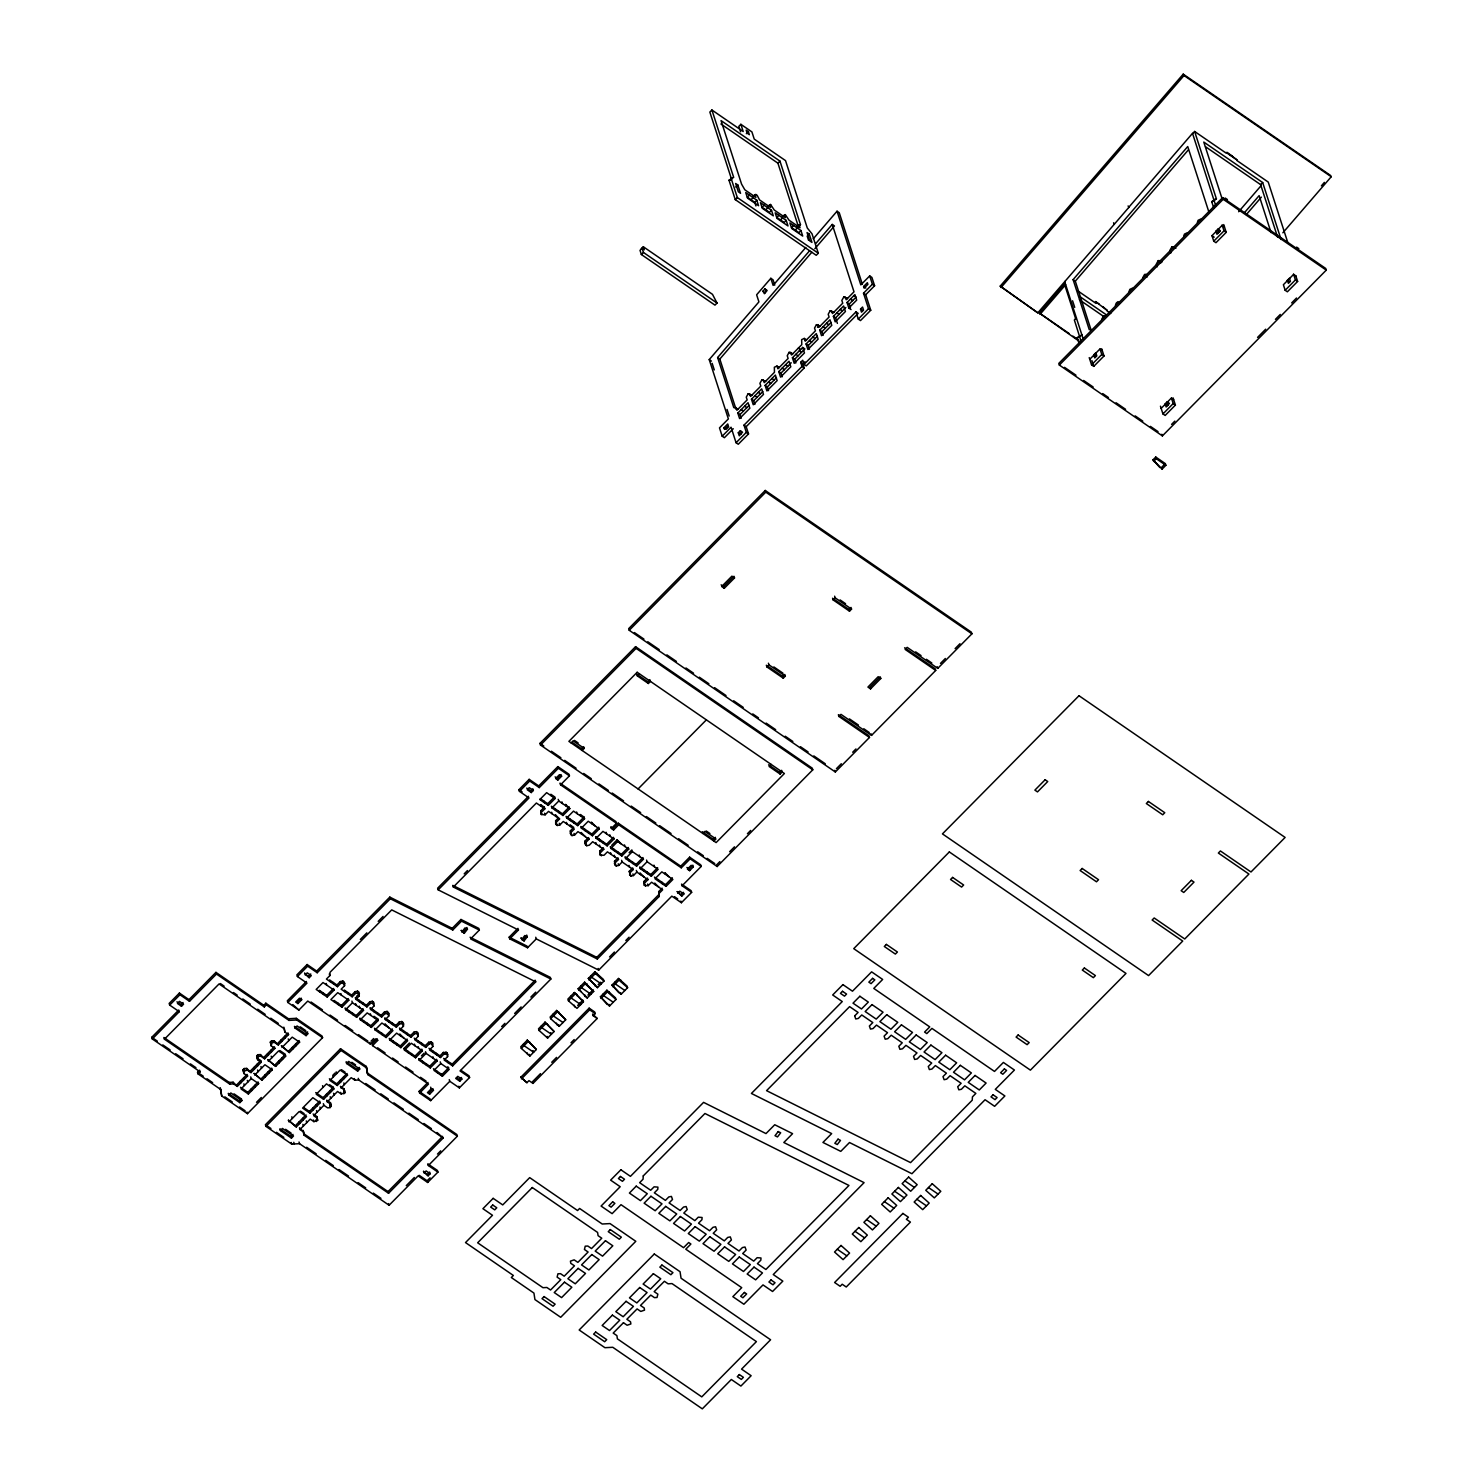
<?xml version="1.0" encoding="UTF-8"?>
<svg xmlns="http://www.w3.org/2000/svg" width="1483" height="1483" viewBox="0 0 1483 1483"><rect width="100%" height="100%" fill="white"/><g stroke="black" fill="none" stroke-linecap="round" stroke-linejoin="round"><path stroke-width="1.5" d="M440.525 1057.527L429.477 1049.927L432.888 1046.479L431.813 1043.42L429.217 1043.958L425.806 1047.406L414.758 1039.805L418.169 1036.357L417.075 1033.299L414.48 1033.836L411.069 1037.284L400.039 1029.684L403.45 1026.236L403.58 1024.012L399.761 1023.715L396.35 1027.163L385.302 1019.562L388.731 1016.115L388.861 1013.89L385.042 1013.593L381.632 1017.041L370.583 1009.441L373.994 1005.993L372.919 1002.934L370.324 1003.472L366.913 1006.92L355.864 999.32L359.275 995.872L358.182 992.813L355.605 993.35L352.175 996.798L341.146 989.198L344.557 985.75L344.686 983.526L340.868 983.229L337.457 986.677L326.427 979.077L329.838 975.629L330.042 972.292L391.716 909.895L535.715 981.857L452.667 1065.869L444.196 1060.048L447.606 1056.6L447.217 1052.726L443.398 1052.411L439.988 1055.859L440.525 1057.527L443.936 1054.079L447.755 1054.376M337.457 986.677L336.919 985.009L340.33 981.561L342.925 981.023L344.557 985.75M359.275 995.872L357.663 991.145L355.067 991.682L351.656 995.13L352.175 996.798M366.913 1006.92L366.375 1005.252L369.786 1001.804L372.381 1001.266L373.994 1005.993M381.632 1017.041L381.094 1015.373L384.505 1011.925L387.1 1011.387L388.731 1016.115M396.35 1027.163L395.813 1025.495L399.224 1022.047L401.819 1021.509L403.45 1026.236M411.069 1037.284L410.531 1035.616L413.961 1032.168L416.538 1031.63L418.169 1036.357M425.806 1047.406L425.269 1045.737L428.68 1042.289L431.275 1041.752L432.888 1046.479M447.217 1052.726L447.606 1056.6M621.618 860.307L622.156 861.975L618.745 865.423L616.149 865.961L615.056 862.902L618.467 859.454L607.437 851.854L604.007 855.302L600.189 855.005L600.337 852.781L603.748 849.333L592.699 841.732L589.289 845.18L586.693 845.718L585.618 842.659L589.029 839.211L577.981 831.611L574.57 835.059L571.975 835.596L570.881 832.538L574.31 829.09L563.262 821.489L559.851 824.937L557.256 825.475L556.162 822.416L559.573 818.95L548.543 811.368L545.132 814.816L541.295 814.519L540.906 810.626L544.317 807.178L540.646 804.639L541.184 806.307M541.295 814.519L540.906 810.626M556.032 824.641L555.624 820.748L557.905 818.449M570.751 834.762L570.343 830.869L572.623 828.571M585.47 844.884L585.081 840.991L588.491 837.543L589.029 839.211M600.189 855.005L599.799 851.112L603.21 847.664L603.748 849.333M614.926 865.127L614.518 861.234L617.929 857.786L618.467 859.454M629.645 875.248L629.774 873.024L633.185 869.576L632.648 867.907L629.237 871.355L630.868 876.082L633.463 875.545L636.874 872.097L636.337 870.428M644.364 885.37L644.493 883.145L647.923 879.697L647.385 878.029L643.956 881.477L644.364 885.37L648.182 885.666L651.593 882.218L662.641 889.819L659.231 893.267L659.008 896.603L597.334 959L453.335 887.038L452.797 885.388L596.796 957.351L597.334 959M659.008 896.603L658.693 891.598L662.104 888.15M1101.739 319.253L1103.667 315.842L1105.15 315.805M1115.401 305.442L1116.18 303.181L1118.812 301.976M1129.045 291.613L1129.824 289.37L1132.474 288.165M1142.707 277.803L1144.616 274.392L1146.118 274.355L1147.008 277.117M1183.675 236.353L1184.454 234.092L1187.086 232.905M1197.337 222.543L1198.116 220.281L1200.748 219.095M461.788 932.084L464.976 927.95L467.442 929.192L464.253 933.326L461.25 930.434L464.253 933.326M463.716 931.658L466.904 927.524L467.442 929.192M521.608 939.703L524.797 935.569L527.262 936.793L524.074 940.945L521.071 938.053L524.074 940.945M523.536 939.277L526.725 935.143L527.262 936.793M774.756 285.144L773.051 279.824L770.845 278.303L756.627 294.802L758.925 301.883L709.226 359.59L728.375 418.91L719.496 427.883L722.184 436.206L724.39 437.707L733.269 428.735M762.948 291.206L764.913 288.925L767.119 290.446L764.431 293.727L762.948 291.206L765.172 292.726M805.825 247.439L773.125 285.403L770.845 278.303M813.259 238.819L837.042 211.216L839.248 212.736L862.346 284.254M717.624 357.533L719.83 359.053L735.976 409.086L738.237 409.03L733.77 407.565L717.624 357.533L809.625 250.701M815.65 243.694L832.241 224.434L834.447 225.954L814.853 248.718M719.83 359.053L811.831 252.221M1128.1 205.933L1128.897 207.323L1064.701 281.696L1083.146 338.828M1128.6 207.509L1192.517 133.322L1215.875 206.1M1091.507 329.615L1089.264 329.671L1073.099 279.638L1187.735 146.539L1208.793 211.735M1090.765 329.022L1075.305 281.158L1188.421 149.82M1238.657 211.735L1260.939 185.857M1244.052 213.144L1259.141 195.626L1271.061 232.571M1246.258 214.664L1261.347 197.146M1064.961 281.399L1037.822 312.839L1000.209 286.145L1183.212 74.15L1330.436 175.365L1331.233 176.737L1282.851 232.812M1001.006 287.535L1184.009 75.522L1183.212 74.15M1079.309 341.35L1039.231 312.969L1064.868 283.29M1040.028 314.359L1065.665 284.662M1321.372 185.876L1324.393 182.372M740.87 124.312L743.187 131.524L711.914 110.002L709.856 112.078L731.62 179.462L729.006 180.24L735.271 199.63L816.243 255.298L818.301 253.241L812.035 233.851L807.29 227.993L785.527 160.609L754.235 139.105L751.918 131.913L740.87 124.312L738.812 126.389L740.573 131.783M746.338 133.692L748.377 131.635L746.171 130.115L747.154 133.155L749.36 134.675L748.377 131.635M641.249 248.829L643.307 246.753L712.489 294.338L717.031 303.051L714.973 305.127L641.36 254.52L640.026 250.349L642.065 248.291L644.289 249.811L643.307 246.753M641.36 254.52L643.418 252.444L642.065 248.291M729.006 180.24L733.677 177.385L711.914 110.002M729.877 179.981L731.935 177.904M735.79 187.062L737.848 185.004L735.642 183.484L738.33 191.789L740.536 193.309L737.848 185.004M735.271 199.63L737.329 197.554L731.063 178.182M800.468 224.6L798.41 226.658L777.908 163.167L779.947 161.091L721.053 120.605L741.574 184.114L744.837 189.805L755.885 197.387L754.995 194.625L757.09 195.2L759.556 199.927L770.604 207.509L770.585 204.487L774.293 210.048L785.323 217.63L785.304 214.609L789.012 220.17L800.041 227.752L799.152 224.99L800.468 224.6L779.947 161.091M749.416 195.107L747.358 197.183L754.736 202.244L755.922 205.933M752.938 196.701L754.995 194.625M753.809 196.442L755.848 194.366M751.047 199.704L753.104 197.628M754.736 202.244L756.775 200.168L745.727 192.568L747.525 198.11L758.573 205.711L756.775 200.168M764.134 205.229L762.095 207.305L769.455 212.366L771.494 210.289L760.464 202.689L762.243 208.232L773.292 215.832L771.494 210.289M769.714 204.747L767.656 206.823L770.585 204.487M765.766 209.826L767.823 207.75M778.853 215.35L776.814 217.426L784.173 222.487L786.212 220.411L775.183 212.81L776.962 218.353L788.011 225.954L786.212 220.411M782.375 216.944L784.433 214.868M780.484 219.947L782.542 217.871M793.59 225.472L791.533 227.548L798.892 232.609L800.95 230.532L789.901 222.932L791.7 228.475L802.729 236.075L800.95 230.532M797.112 227.066L799.152 224.99M795.222 230.069L797.261 227.993M809.255 234.092L811.942 242.396L809.718 240.876L807.049 232.571L809.255 234.092L807.197 236.149L808.55 240.32M751.881 395.201L748.173 393.737L746.264 397.147L747.154 399.909L736.921 410.272L736.013 407.51M761.836 379.926L765.543 381.391L761.836 379.926L759.908 383.337L760.816 386.099L750.565 396.462L749.675 393.699M792.849 353.77L789.141 352.287L787.232 355.698L788.122 358.46L777.889 368.822L776.981 366.06L774.348 367.246L774.46 372.289L764.227 382.651L763.337 379.87M816.447 324.666L820.155 326.13L816.447 324.666L814.538 328.077L815.428 330.839L805.195 341.201L804.287 338.421L801.654 339.626L801.784 344.649L791.533 355.012L790.643 352.25M833.817 312.32L830.109 310.837L828.2 314.248L829.09 317.028L818.838 327.391L817.949 324.61M843.771 297.026L847.479 298.509L843.771 297.026L841.843 300.437L842.733 303.199L832.501 313.562L831.611 310.8M817.522 327.335L818.672 326.167M855.969 311.875L858.175 313.395L806.27 365.893L804.064 364.373L855.969 311.875L858.286 319.086L860.492 320.588L870.743 310.244L865.72 294.728L874.599 285.756L871.911 277.432L869.705 275.912L860.826 284.903L837.042 211.216M737.811 413.053L748.044 402.69L749.842 408.214L739.591 418.577L737.811 413.053L740.017 414.554L741.203 418.262M751.473 399.224L761.706 388.861L763.485 394.404L753.253 404.766L751.473 399.224L753.679 400.744L754.866 404.433M765.117 385.413L775.368 375.051L777.148 380.593L766.915 390.956L765.117 385.413L767.323 386.933L768.528 390.622M778.779 371.603L789.012 361.24L790.81 366.783L780.559 377.145L778.779 371.603L780.985 373.123L782.171 376.812M802.674 347.43L804.453 352.954L794.221 363.316L792.423 357.792L802.674 347.43L804.88 348.931L794.647 359.294L795.833 363.001M806.085 343.963L816.317 333.601L818.115 339.144L807.883 349.506L806.085 343.963L808.291 345.483L809.477 349.172M819.747 330.153L829.979 319.79L831.778 325.333L821.526 335.696L819.747 330.153L821.953 331.673L823.139 335.362M833.39 316.342L843.642 305.98L845.421 311.523L835.189 321.867L833.39 316.342L835.596 317.863L837.394 323.387M848.832 308.056L847.053 302.513L854.894 294.579L856.692 300.122L848.832 308.056L851.057 309.576M723.982 427.753L727.745 423.953L728.283 425.621L724.52 429.421L723.982 427.753L726.207 429.273L728.709 426.752M863.607 286.497L867.37 282.697L867.907 284.365L864.144 288.165L863.607 286.497L865.831 288.017M740.017 414.554L749.119 405.36M753.679 400.744L762.781 391.531M767.323 386.933L776.425 377.72M780.985 373.123L791.218 362.76M808.291 345.483L817.393 336.27M821.953 331.673L831.055 322.46M835.596 317.863L845.848 307.5M850.445 307.741L849.258 304.034L856.08 297.138L853.874 295.618M722.184 436.206L731.063 427.215L736.069 442.731L738.274 444.251L748.526 433.889L746.19 426.678L743.984 425.158L802.025 366.449L800.672 362.297L802.729 360.221L804.064 364.373M870.743 310.244L868.519 308.724L863.514 293.208L872.393 284.235L869.705 275.912M188.971 999.653L215.943 972.366L216.481 974.034L189.509 1001.322L188.971 999.653L179.406 993.072L169.155 1003.435L169.692 1005.103L179.258 1011.684L152.304 1038.971L200.149 1071.857L198.092 1073.933L220.707 1089.486L221.708 1095.974L247.476 1113.677L322.571 1037.692L322.033 1036.042L296.285 1018.32L288.443 1018.747L265.828 1003.194L263.789 1005.27L264.326 1006.938L266.365 1004.862L265.828 1003.194M746.19 426.678L804.231 367.969L802.896 363.817L804.935 361.741M169.692 1005.103L179.944 994.741L179.406 993.072M738.293 432.758L740.332 430.7L742.538 432.22L739.276 435.817L738.293 432.758L740.499 434.278M860.511 309.113L862.55 307.037L863.532 310.095L861.493 312.172L860.511 309.113L862.717 310.633M181.501 1006.253L177.459 1003.472L179.499 1001.396L183.558 1004.195L181.501 1006.253L180.963 1004.603L183.021 1002.527M736.069 442.731L746.32 432.369L743.984 425.158M858.286 319.086L868.519 308.724M152.304 1038.971L151.767 1037.303L178.739 1010.016L179.258 1011.684M164.446 1039.194L219.058 983.933L284.365 1028.831L284.866 1032.075L288.536 1034.596L278.303 1044.959L274.615 1042.438L272.019 1042.568L271.204 1045.886L274.893 1048.425L264.641 1058.788L260.971 1056.248L258.357 1056.397L257.56 1059.696L261.23 1062.236L250.998 1072.598L247.309 1070.059L243.564 1071.356L243.898 1073.525L247.587 1076.046L237.336 1086.409L233.665 1083.888L229.735 1084.092L164.446 1039.194L163.909 1037.525L229.198 1082.423L233.128 1082.219L237.336 1086.409M838.915 716.437L840.972 714.361L871.541 735.383L935.717 670.446L905.149 649.424L907.188 647.367L937.757 668.37L971.903 633.834L971.365 632.166L765.247 490.465L628.699 628.625L629.237 630.294L835.337 771.994L869.483 737.459L868.945 735.79L838.377 714.769L838.915 716.437L869.483 737.459M629.237 630.294L765.784 492.134L765.247 490.465M198.092 1073.933L197.554 1072.283L199.612 1070.207L200.149 1071.857M316.676 971.087L389.807 897.104L390.344 898.772L317.214 972.755L316.676 971.087L307.111 964.525L296.878 974.869L297.416 976.537L306.981 983.118L287.85 1002.452L298.899 1010.053L307.778 1001.062L370.342 1044.088L375.477 1038.916L377.683 1040.417L372.548 1045.608L428.494 1084.073L419.633 1093.045L430.663 1100.646L449.794 1081.292L449.256 1079.643M297.416 976.537L307.648 966.175L307.111 964.525M305.183 974.924L307.241 972.848L311.282 975.629L309.224 977.705L304.645 973.256L309.224 977.705M308.705 976.055L310.744 973.979M539.979 743.391L635.558 646.681L812.239 768.157L812.777 769.807L717.179 866.517L540.516 745.059L539.979 743.391L543.779 746.005M306.443 981.449L287.331 1000.803L287.85 1002.452M540.516 745.059L636.096 648.349L635.558 646.681M299.863 999.375L297.36 1001.896L297.898 1003.565L301.661 999.764L301.123 998.096M360.35 939.425L366.839 932.863M378.202 921.369L383.059 916.438M535.752 937.256L536.29 938.906L527.54 947.748L509.707 938.832L518.457 929.989L438.189 889.856L529.023 797.947L519.458 791.384L518.92 789.716L529.171 779.354L538.737 785.934L539.274 787.603L558.387 768.25L557.849 766.6L538.737 785.934M243.898 1073.525L243.027 1069.688L244.157 1068.539L246.771 1068.409L250.998 1072.598M257.56 1059.696L256.689 1055.877L257.82 1054.728L260.433 1054.58L264.641 1058.788M271.204 1045.886L270.332 1042.067L271.482 1040.918L274.095 1040.769L278.303 1044.959M519.458 791.384L529.709 781.022L529.171 779.354M724.26 588.306L723.723 586.638L733.974 576.275L734.511 577.944L724.26 588.306L721.665 586.526L731.916 576.164L734.511 577.944M571.103 742.89L573.142 740.814L584.191 748.396L582.133 750.472L581.614 748.804L572.401 742.482M648.368 683.478L647.83 681.809L649.888 679.733L650.425 681.401L648.368 683.478L637.319 675.877L639.377 673.801M236.798 1084.759L247.049 1074.396L247.587 1076.046M250.46 1070.93L260.693 1060.567L257.022 1058.046M264.104 1057.119L274.355 1046.757L274.893 1048.425M277.766 1043.309L288.017 1032.947L288.536 1034.596M327.224 997.039L326.686 995.371L333.508 988.475L334.046 990.125L327.224 997.039L316.176 989.439L322.997 982.543L334.046 990.125M228.808 1095.047L230.847 1092.971L241.896 1100.571L239.838 1102.629L228.808 1095.047L228.271 1093.379L239.301 1100.979L239.838 1102.629M295.024 1028.034L297.082 1025.976L308.13 1033.558L306.073 1035.635L295.024 1028.034L294.487 1026.384L305.535 1033.966L306.073 1035.635M531.285 792.552L530.747 790.884L532.805 788.808L533.342 790.476L531.285 792.552L527.244 789.772L529.283 787.695L533.342 790.476M528.486 796.297L437.652 888.187L438.189 889.856M250.72 1076.918L251.257 1078.586L241.025 1088.948L248.384 1094.009L258.617 1083.647L258.079 1081.978L247.846 1092.341L248.384 1094.009M254.668 1075.119L264.919 1064.757L272.279 1069.818L262.028 1080.18L254.131 1073.47L262.028 1080.18M268.33 1061.309L278.563 1050.946L285.941 1056.007L275.69 1066.37L267.793 1059.641L275.69 1066.37M281.992 1047.499L292.225 1037.136L299.585 1042.197L289.352 1052.559L281.455 1045.83L289.352 1052.559M581.614 748.804L583.653 746.746L584.191 748.396M1192.592 133.544L1194.631 131.468L1225.922 152.971M557.849 780.058L557.311 778.408L561.056 774.608L561.594 776.258L557.849 780.058L555.643 778.538L559.388 774.738L561.594 776.258M239.301 1100.979L241.358 1098.903L233.999 1093.842M261.49 1078.53L271.741 1068.168L272.279 1069.818M275.152 1064.701L285.403 1054.357L279.879 1050.557M288.814 1050.891L299.047 1040.528L299.585 1042.197M305.535 1033.966L307.593 1031.89M464.198 873.839L467.46 870.558M453.335 887.038L536.383 803.026L544.854 808.828L541.443 812.295M341.943 1007.161L341.405 1005.493L348.227 998.597L348.765 1000.246L341.943 1007.161L330.894 999.561L337.735 992.665L348.765 1000.246M613.591 829.979L613.054 828.33L618.17 823.139L618.708 824.808L613.591 829.979L611.385 828.459L616.502 823.287L560.555 784.822L569.435 775.85L568.897 774.182L557.849 766.6M356.458 996.52L358.738 994.203M554.568 796.816L555.105 798.484L548.265 805.38L547.728 803.73L554.568 796.816L550.879 794.276L551.416 795.945M356.661 1017.282L356.124 1015.614L362.964 1008.718L363.502 1010.368L356.661 1017.282L345.632 1009.682L352.453 1002.786L351.916 1001.118M256.522 1102.314L261.323 1097.476M566.135 806.066L565.598 804.398L569.824 808.606L562.984 815.502L551.954 807.92L558.776 801.005L558.238 799.337M562.984 815.502L562.465 813.852L569.287 806.937M360.35 1019.803L367.172 1012.908L378.221 1020.489L371.38 1027.404L360.35 1019.803L359.813 1018.154L370.843 1025.735L371.38 1027.404M460.972 919.479L461.51 921.147L452.778 929.989L452.241 928.321L460.972 919.479L478.805 928.395L479.343 930.063L470.612 938.906L550.86 979.04L460.027 1070.93L469.592 1077.511L459.359 1087.873L449.794 1081.292M566.673 818.041L573.495 811.127L584.543 818.727L577.721 825.623L566.673 818.041L566.135 816.373L577.184 823.973L577.721 825.623M428.346 1165.527L457.376 1136.163L367.821 1074.6L366.282 1066.444L340.515 1048.741L265.42 1124.726L265.958 1126.394L291.706 1144.097L299.547 1143.69L389.102 1205.253L418.113 1175.889L427.679 1182.47L437.93 1172.108L437.392 1170.439L427.808 1163.858L428.346 1165.527L437.93 1172.108M265.958 1126.394L341.053 1050.409L340.515 1048.741M370.843 1025.735L377.683 1018.84L373.994 1016.3L374.532 1017.968M1076.398 317.918L1074.359 319.994L1081.367 342.184M577.184 823.973L584.005 817.059L580.335 814.519L580.854 816.188M375.069 1029.925L381.891 1023.029L392.939 1030.611L386.118 1037.525L375.069 1029.925L374.532 1028.275L385.58 1035.857L386.118 1037.525M335.065 1073.025L332.785 1075.323L333.323 1076.992M280.398 1130.528L282.456 1128.452L293.504 1136.034L291.447 1138.11L280.398 1130.528L279.861 1128.86L290.909 1136.46L291.447 1138.11M288.944 1121.889L299.177 1111.527L306.536 1116.588L296.303 1126.95L288.406 1120.221L296.303 1126.95M346.633 1063.515L348.69 1061.439L359.72 1069.039L357.681 1071.115L346.633 1063.515L346.095 1061.865L357.143 1069.447L357.681 1071.115M371.084 1041.14L373.66 1038.545M581.392 828.163L588.232 821.248L599.262 828.849L592.44 835.745L581.392 828.163L580.854 826.494L591.902 834.095L592.44 835.745M295.766 1125.282L305.999 1114.919M309.966 1113.14L309.428 1111.471L319.661 1101.109L320.198 1102.777L309.966 1113.14L302.588 1108.079L312.839 1097.717L320.198 1102.777M333.323 1087.299L333.86 1088.948L323.609 1099.311L323.072 1097.661L333.323 1087.299L329.634 1084.759M337.271 1085.5L336.734 1083.851L346.966 1073.488L347.504 1075.138L337.271 1085.5L329.912 1080.44L340.145 1070.077L347.504 1075.138M385.58 1035.857L392.402 1028.961M1077.233 337.79L1081.886 334.917L1077.233 337.79L1079.327 344.26M1213.835 208.176L1211.741 201.707L1216.394 198.852L1194.631 131.468M1212.612 201.447L1214.651 199.371M1216.394 198.852L1211.741 201.707M290.909 1136.46L292.967 1134.384M357.143 1069.447L359.183 1067.371L359.72 1069.039M1161.986 262.046L1158.279 260.582L1156.369 263.993L1157.259 266.755M1171.941 246.771L1175.648 248.236L1171.941 246.771L1170.013 250.182L1170.921 252.944M591.902 834.095L598.724 827.18L599.262 828.849M437.022 1132.493L443.176 1138.017L388.565 1193.277L304.163 1135.255L303.663 1132.011L299.974 1129.471L310.225 1119.127L313.914 1121.649L317.659 1120.351L316.787 1116.532L313.098 1114.011M323.35 1103.649L323.887 1105.298L313.636 1115.661L317.325 1118.201M323.887 1105.298L327.558 1107.838L330.171 1107.69L330.969 1104.372L327.298 1101.85L337.531 1091.488L341.22 1094.009L344.964 1092.73L344.093 1088.911L340.404 1086.372L344.631 1090.561M340.942 1088.04L351.193 1077.678L354.863 1080.199L358.793 1079.995L443.176 1138.017M389.788 1040.046L396.61 1033.15L407.658 1040.732L400.836 1047.647L389.788 1040.046L389.25 1038.397L400.299 1045.978L400.836 1047.647M638.079 788.937L706.371 719.867M1222.659 197.61L1058.806 363.391L1059.344 365.059L1162.394 435.909L1326.265 270.128L1325.728 268.46L1222.659 197.61L1223.197 199.278L1326.265 270.128M1059.344 365.059L1223.197 199.278M329.634 1106.04L330.431 1102.722L326.761 1100.182L327.298 1101.85M344.093 1088.911L343.834 1093.879M596.11 838.284L602.951 831.37L613.981 838.97L607.159 845.866L596.11 838.284L595.591 836.616L606.621 844.216L607.159 845.866M783.265 678.176L782.727 676.526L784.785 674.45L785.323 676.1L783.265 678.176L766.896 666.924L768.954 664.847L768.416 663.198M849.499 611.181L848.962 609.513L851.001 607.437L851.539 609.105L849.499 611.181L833.131 599.911L835.17 597.853L834.632 596.185M400.299 1045.978L407.121 1039.082M509.707 938.832L509.17 937.182L516.455 929.804M415.555 1057.768L415.018 1056.1L421.839 1049.204L422.377 1050.854L415.555 1057.768L404.507 1050.168L403.969 1048.518L409.438 1042.994M606.621 844.216L613.443 837.302L613.981 838.97M404.507 1050.168L411.347 1043.272L422.377 1050.854M1277.605 237.169L1260.624 184.633L1262.682 182.557L1203.788 142.071L1222.177 199M1093.768 354.863L1095.826 352.806L1096.808 355.846L1094.751 357.922L1093.768 354.863L1095.974 356.383M1215.986 231.218L1218.025 229.161L1220.249 230.662L1218.192 232.738L1215.986 231.218L1216.968 234.277L1220.046 231.237M1089.764 359.294L1099.997 348.931L1102.221 350.451M611.663 845.366L617.132 839.823L621.358 844.031M621.878 855.988L621.34 854.338L628.18 847.423L628.718 849.092L621.878 855.988L610.848 848.406L617.669 841.491L617.132 839.823M1101.684 348.783L1104.001 355.994L1093.768 366.357L1091.562 364.837L1101.795 354.474L1100.052 349.08M1223.716 224.582L1226.219 232.349L1215.967 242.711L1213.761 241.191L1224.013 230.829L1222.122 225.008M421.432 1055.877L424.157 1053.115M430.274 1067.89L429.736 1066.221L436.577 1059.325L437.114 1060.975L430.274 1067.89L419.244 1060.289L426.066 1053.393L425.528 1051.725M629.126 852.725L631.851 849.944L632.388 851.613L643.437 859.213L636.615 866.109L625.566 858.527L625.029 856.859L636.077 864.459L636.615 866.109M625.566 858.527L632.388 851.613M636.077 864.459L642.899 857.545L643.437 859.213M440.785 1063.515L433.963 1070.411L442.416 1076.232L449.256 1069.336L440.785 1063.515L440.247 1061.847M419.633 1093.045L419.096 1091.395L427.975 1082.405M647.107 861.734L658.155 869.335L651.334 876.231L640.285 868.649L647.107 861.734L646.569 860.084M442.416 1076.232L441.897 1074.582L448.719 1067.667L447.606 1066.907L448.144 1068.576M452.667 1065.869L452.13 1064.219L535.178 980.189L535.715 981.857M430.682 1087.169L431.219 1088.837L427.456 1092.637L429.662 1094.157L433.425 1090.357L432.888 1088.689L429.125 1092.489L429.662 1094.157M651.334 876.231L650.796 874.581L657.618 867.666M501.662 1026.607L504.906 1023.326M514.638 1013.482L521.126 1006.92M530.858 997.077L535.734 992.146M459.767 1081.2L459.229 1079.55L461.287 1077.474L461.825 1079.123L459.767 1081.2L455.726 1078.419L457.765 1076.343L461.825 1079.123M771.141 764.394L769.102 766.47L780.132 774.052L782.19 771.994L781.652 770.326L779.595 772.402L780.132 774.052M689.614 857.174L690.151 858.842L681.272 867.815L680.734 866.165L689.614 857.174L700.662 864.774L701.199 866.443L682.087 885.777L691.653 892.358L681.401 902.721L671.836 896.14L598.706 970.123L536.29 938.906M666.052 886.352L655.004 878.77L661.844 871.856L672.874 879.456L666.052 886.352L665.515 884.702L672.337 877.788M596.796 957.351L658.471 894.935M713.379 839.397L702.33 831.815L702.868 833.465L704.907 831.407L715.955 838.989L713.916 841.065L713.379 839.397L715.418 837.339M689.614 870.651L689.076 868.982L692.839 865.182L693.358 866.851L689.614 870.651L687.408 869.131L691.152 865.331L693.358 866.851M870.54 688.872L880.772 678.51L880.235 676.841L870.002 687.204L870.54 688.872L867.926 687.074L878.177 676.711L880.772 678.51M527.262 1040.195L520.793 1046.757L521.33 1048.425L529.876 1056.044L536.345 1049.482L527.262 1040.195L536.345 1049.482M545.021 1022.232L538.533 1028.794L539.071 1030.463L547.616 1038.081L554.104 1031.519L545.021 1022.232L554.104 1031.519M556.626 1010.498L550.137 1017.06L550.675 1018.71L559.221 1026.329L565.709 1019.766L556.626 1010.498L565.709 1019.766M574.384 992.535L567.896 999.097L568.434 1000.765L576.98 1008.366L583.468 1001.804L574.384 992.535L583.468 1001.804M578.129 988.735L584.617 982.172L593.701 991.441L587.212 998.003L578.129 988.735L581.299 991.793M588.38 978.372L594.868 971.81L603.414 979.429L603.952 981.097L597.464 987.659L588.38 978.372L597.464 987.659M609.55 956.961L614.425 952.03M625.807 940.519L629.052 937.219M521.33 1048.425L527.8 1041.863M539.071 1030.463L545.559 1023.9M550.675 1018.71L557.163 1012.148M568.434 1000.765L574.922 994.203M578.667 990.403L585.155 983.841L584.617 982.172M588.918 980.041L595.406 973.478L594.868 971.81M677.768 893.267L679.826 891.19L683.867 893.971L681.828 896.047L677.23 891.598L681.828 896.047M1165.175 403.969L1167.232 401.893L1169.438 403.413L1167.381 405.489L1165.175 403.969L1166.157 407.009L1168.215 404.933L1167.232 401.893M1287.392 280.324L1289.431 278.248L1290.414 281.288L1288.375 283.364L1287.392 280.324L1289.598 281.826M1161.17 408.381L1171.403 398.019L1173.628 399.539M681.29 894.379L683.329 892.303L683.867 893.971M388.565 1193.277L388.027 1191.609L442.638 1136.349M577.684 1005.455L582.93 1000.154M587.935 995.093L593.163 989.791M598.168 984.731L600.671 982.191L601.208 983.859L591.643 977.278L591.105 975.61M719.885 861.586L716.641 864.867L717.179 866.517M729.617 851.743L734.474 846.83M747.432 833.724L750.676 830.443M1173.09 397.889L1175.407 405.081L1165.175 415.444L1162.95 413.924L1173.201 403.561L1171.459 398.167M1295.734 275.616L1297.625 281.436L1287.374 291.799L1285.168 290.279L1295.419 279.916L1293.528 274.095M406.286 1185.64L414.35 1177.483M437.485 1154.071L440.711 1150.827M424.064 1173.016L426.122 1170.958L430.163 1173.739L428.124 1175.815L423.526 1171.366L428.124 1175.815M520.867 1077.233L589.14 1008.162L594.664 1011.962L595.202 1013.612L593.144 1015.688L597.204 1018.469L533.009 1083.406L528.968 1080.625L526.928 1082.701L520.867 1077.233L526.928 1082.701M600.411 996.761L606.899 990.199L615.445 997.818L615.964 999.486L609.494 1006.049L600.411 996.761L607.27 1004.529M612.016 985.027L618.504 978.465L627.049 986.065L627.587 987.734L621.099 994.296L612.016 985.027L618.893 992.776M521.404 1078.901L589.678 1009.83L589.14 1008.162M600.949 998.43L607.418 991.867L606.899 990.199M612.553 986.677L619.041 980.115L618.504 978.465M427.586 1174.147L429.625 1172.071L430.163 1173.739M1171.589 424.398L1174.833 421.116M1257.584 337.401L1265.685 329.207M1275.436 319.346L1280.292 314.433M1291.656 302.94L1296.513 298.009M427.679 1182.47L427.141 1180.802L430.07 1177.854M836.431 768.676L841.306 763.745M852.688 752.233L855.951 748.952M940.482 663.42L945.357 658.489M955.108 648.627L959.983 643.696M540.498 1073.636L532.49 1081.737L533.009 1083.406M551.732 1062.273L556.551 1057.398M570.992 1042.79L574.199 1039.546M1153.014 459.804L1155.758 457.042L1165.323 463.623L1165.86 465.291L1162.097 469.091L1153.014 459.804L1159.891 467.571M1153.552 461.473L1156.295 458.71L1155.758 457.042M1164.081 464.883L1161.56 467.423L1162.097 469.091M266.365 1004.862L288.981 1020.397L296.804 1019.989L322.571 1037.692M805.009 339.996L806.511 339.941L804.287 338.421M777.704 367.617L779.187 367.58L776.981 366.06M509.17 937.182L527.003 946.098L527.54 947.748M461.51 921.147L479.343 930.063M389.807 897.104L452.241 928.321M470.074 937.237L550.323 977.371L550.86 979.04M390.344 898.772L452.778 929.989M1184.009 75.522L1331.233 176.737M1227.145 152.341L1237.156 160.053L1226.107 152.452M1229.889 154.621L1232.095 156.123M1236.97 160.572L1268.243 182.075L1287.911 242.934M1205.531 146.743L1260.624 184.633M1225.199 198.036L1227.405 199.538M1296.605 247.123L1298.811 248.643M1224.42 226.806L1222.214 225.286L1211.982 235.649L1214.188 237.169M1295.827 275.894L1293.621 274.374L1283.388 284.736L1285.168 290.279M1224.013 230.829L1226.219 232.349M1295.419 279.916L1297.625 281.436M1158.279 260.582L1160.485 262.102M1117.311 302.031L1119.517 303.552M1073.099 279.638L1075.305 281.158M1099.125 304.052L1095.436 301.531L1107.282 310.503L1102.814 306.592M1077.881 290.928L1096.048 303.422M1107.097 311.022L1110.73 313.506M1079.624 296.433L1106.207 314.711M1079.476 299.807L1104.168 316.787M1101.795 354.474L1104.001 355.994M1173.201 403.561L1175.407 405.081M1000.209 286.145L1037.822 312.839M1039.231 312.969L1069.15 333.545M1072.895 336.122L1078.512 339.978M720.905 123.979L777.908 163.167M1064.534 367.339L1075.972 375.199M1083.61 380.464L1093.156 387.007M1102.703 393.57L1108.431 397.518M1116.05 402.764L1125.597 409.327M1135.144 415.889L1142.781 421.135M1150.4 426.381L1158.038 431.627M1156.295 458.71L1165.86 465.291M872.393 284.235L874.599 285.756M737.329 197.554L818.301 253.241M863.514 293.208L865.72 294.728M850.463 299.065L852.669 300.586M847.053 302.513L849.258 304.034M840.231 309.428L842.437 310.948M836.801 312.876L839.026 314.396M830.109 310.837L832.315 312.357M826.569 323.238L828.775 324.758M823.158 326.705L825.364 328.225M812.906 337.067L815.112 338.587M809.496 340.515L811.702 342.035M798.355 348.097L800.579 349.617M799.263 350.878L801.469 352.398M795.852 354.326L798.058 355.846M789.141 352.287L791.347 353.807M643.418 252.444L717.031 303.051M800.672 362.297L802.896 363.817M792.423 357.792L794.647 359.294M802.025 366.449L804.231 367.969M785.601 364.688L787.807 366.208M782.19 368.136L784.396 369.656M771.939 378.499L774.163 380.019M768.528 381.965L770.734 383.485M758.295 392.328L760.501 393.848M709.226 359.59L711.432 361.111M754.884 395.776L757.09 397.296M748.173 393.737L750.379 395.257M744.633 406.138L746.839 407.658M741.222 409.586L743.428 411.106M746.32 432.369L748.526 433.889M765.784 492.134L971.903 633.834M840.101 599.929L845.551 603.692M915.641 651.871L921.036 655.597M926.43 659.305L931.825 663.012M835.17 597.853L851.539 609.105M848.962 609.513L832.593 598.261L833.131 599.911M904.611 647.774L935.18 668.777L935.717 670.446M721.127 584.858L723.723 586.638M773.866 666.942L782.968 673.189M849.425 718.884L858.416 725.057M863.81 728.765L869.205 732.491M768.954 664.847L785.323 676.1M782.727 676.526L766.359 665.255L766.896 666.924M634.409 632.555L643.956 639.117M647.774 641.75L659.231 649.61M666.868 654.874L676.396 661.418M685.943 667.98L693.581 673.226M699.309 677.175L708.855 683.737M714.584 687.667L726.021 695.546M733.659 700.792L743.205 707.354M752.752 713.916L758.462 717.846M766.099 723.092L775.646 729.655M785.193 736.217L792.83 741.463M800.449 746.709L808.087 751.955M813.815 755.904L825.271 763.764M636.096 648.349L812.777 769.807M647.83 681.809L636.8 674.209L637.319 675.877M768.565 764.802L779.595 772.402M574.459 740.406L578.129 742.946M706.223 830.999L709.894 833.539M551.379 751.232L560.871 757.757M564.671 760.371L576.071 768.213M583.672 773.44L591.272 778.668M598.872 783.877L608.364 790.42M612.164 793.034L623.564 800.857M631.165 806.085L640.656 812.61M646.366 816.54L655.857 823.065M659.657 825.679L671.058 833.52M678.658 838.729L688.149 845.273M697.659 851.798L703.35 855.71M707.15 858.323L714.75 863.551M558.387 768.25L569.435 775.85M690.151 858.842L701.199 866.443M555.105 776.888L557.311 778.408M686.87 867.462L689.076 868.982M618.17 823.139L680.734 866.165M618.708 824.808L681.272 867.815M613.054 828.33L610.848 826.81L611.385 828.459M529.709 781.022L539.274 787.603M555.105 798.484L546.634 792.663L539.812 799.559L548.265 805.38M558.776 801.005L569.824 808.606M617.669 841.491L628.718 849.092M526.706 788.103L530.747 790.884M547.728 803.73L540.368 798.67L540.906 800.319M562.465 813.852L551.416 806.251L551.954 807.92M621.34 854.338L610.31 846.737L610.848 848.406M650.796 874.581L639.748 866.98L640.285 868.649M654.466 877.102L665.515 884.702M518.92 789.716L522.109 791.903M573.773 827.421L570.084 824.882L570.621 826.55M674.487 896.677L677.675 898.865M622.156 861.975L633.185 869.576M636.874 872.097L647.923 879.697M540.776 812.851L541.999 813.704M555.495 822.972L557.256 825.475M570.214 833.094L571.975 835.596M584.932 843.215L586.693 845.718M599.651 853.337L601.431 855.839M614.388 863.458L616.149 865.961M928.506 1187.531L938.072 1194.093M619.041 980.115L627.587 987.734M904.871 1180.876L914.436 1187.457M624.844 990.496L615.278 983.915L614.741 982.265M595.406 973.478L603.952 981.097M916.902 1199.265L926.467 1205.846M607.418 991.867L615.964 999.486M894.62 1191.238L904.204 1197.819M613.239 1002.248L603.674 995.668L603.136 993.999M585.155 983.841L593.701 991.441M884.387 1201.601L893.952 1208.182M589.678 1009.83L595.202 1013.612M866.628 1219.564L876.193 1226.144M562.984 1022.529L553.419 1015.948L552.881 1014.298M855.024 1231.298L864.589 1237.879M837.265 1249.261L846.849 1255.841M336.919 985.009L329.56 979.948L330.097 981.616M351.656 995.13L344.278 990.069L344.816 991.738M366.375 1005.252L355.327 997.67L355.864 999.32M381.094 1015.373L370.046 1007.791L370.583 1009.441M395.813 1025.495L384.764 1017.913L385.302 1019.562M410.531 1035.616L399.502 1028.034L400.039 1029.684M414.22 1038.156L425.269 1045.737M428.939 1048.277L439.988 1055.859M443.658 1058.399L452.13 1064.219M461.083 1070.374L469.054 1075.861L469.592 1077.511M307.648 966.175L317.214 972.755M352.453 1002.786L363.502 1010.368M426.066 1053.393L437.114 1060.975M456.542 1077.678L459.229 1079.55M326.686 995.371L319.327 990.31L319.865 991.979M341.405 1005.493L334.046 1000.432L334.583 1002.1M356.124 1015.614L345.094 1008.032L345.632 1009.682M403.969 1048.518L415.018 1056.1M429.736 1066.221L418.707 1058.64L419.244 1060.289M433.425 1068.761L441.897 1074.582M311.041 1002.007L322.404 1009.83M329.986 1015.058L337.586 1020.267M345.168 1025.476L352.75 1030.704M358.441 1034.615L367.914 1041.122M377.609 1047.795L385.079 1052.911M392.532 1058.046L398.13 1061.902M405.582 1067.019L413.053 1072.153M420.505 1077.288L426.103 1081.126M301.661 999.764L299.436 998.244L295.692 1002.045L297.898 1003.565M431.219 1088.837L433.425 1090.357M292.837 1004.603L298.899 1010.053M419.096 1091.395L430.126 1098.977L430.663 1100.646M341.053 1050.409L366.82 1068.112M300.215 1026.829L305.739 1030.629M351.823 1062.31L355.512 1064.85M366.282 1066.444L367.283 1072.95L456.838 1134.514L457.376 1136.163M215.943 972.366L263.789 1005.27M216.481 974.034L264.326 1006.938M220.392 983.544L224.118 986.121M233.443 992.535L237.187 995.093M242.786 998.949L250.238 1004.084M257.708 1009.2L265.16 1014.335M270.759 1018.191L278.229 1023.326M365.745 1083.498L375.125 1089.931M380.76 1093.805L388.249 1098.959M393.885 1102.833L403.265 1109.284M408.882 1113.14L418.262 1119.591M423.897 1123.465L431.386 1128.619M341.442 1069.688L345.131 1072.209M329.374 1078.79L336.734 1083.851M333.86 1088.948L326.501 1083.888L316.25 1094.25L323.609 1099.311M179.944 994.741L189.509 1001.322M315.712 1092.6L323.072 1097.661M176.922 1001.822L180.963 1004.603M419.17 1175.315L427.141 1180.802M303.904 1107.671L309.428 1111.471M300.493 1111.138L304.163 1113.659M251.257 1078.586L258.617 1083.647M240.487 1087.28L247.846 1092.341M303.663 1132.011L299.455 1127.822L299.974 1129.471M303.125 1130.343L303.626 1133.587L388.027 1191.609M151.767 1037.303L157.291 1041.103M162.796 1044.903L170.156 1049.964M175.68 1053.746L183.039 1058.806M190.399 1063.867L195.923 1067.667M285.607 1129.323L291.113 1133.123M197.554 1072.283L203.208 1076.157M206.99 1078.753L212.625 1082.646M306.629 1147.267L316.157 1153.811M325.685 1160.355L333.304 1165.601M339.014 1169.531L348.542 1176.075M358.07 1182.618L365.689 1187.864M373.308 1193.111L380.946 1198.338M224.86 1096.845L232.219 1101.906M239.579 1106.967L245.103 1110.748M267.255 1125.986L270.944 1128.526M276.45 1132.308L283.809 1137.368M764.913 288.925L766.396 291.447M1113.566 222.784L1114.363 224.155M1262.682 182.557L1281.071 239.486M1218.025 229.161L1219.026 232.201M1212.019 235.778L1213.761 241.191M1159.78 260.545L1160.67 263.307M1160.447 406.175L1162.95 413.924M1161.856 434.259L1162.394 435.909M1072.58 300.789L1074.712 307.389M1091.877 360.536L1093.768 366.357M1089.226 357.625L1091.562 364.837M1064.924 285.496L1075.879 319.383M832.241 224.434L854.004 291.817L846.163 299.751L845.254 296.989M937.219 666.72L937.757 668.37M871.003 733.714L871.541 735.383M740.332 430.7L741.315 433.74M712.137 363.298L714.268 369.897M727.041 409.438L729.173 416.037M834.818 770.326L835.337 771.994M691.653 892.358L691.115 890.69L681.55 884.109L682.087 885.777M680.864 901.052L681.401 902.721M669.204 876.916L664.977 872.727L665.515 874.395M661.826 882.163L662.363 883.831M653.947 865.145L654.466 866.795M658.155 879.641L658.693 881.291M658.953 887.279L654.745 883.089L655.282 884.758M658.693 891.598L659.231 893.267M647.107 872.041L647.645 873.709M639.21 855.005L639.748 856.673M643.437 869.52L643.974 871.17M647.645 884.016L648.182 885.666M644.234 877.157L640.026 872.968L640.545 874.636M643.956 881.477L644.493 883.145M645.049 884.554L645.587 886.204M632.388 861.92L632.926 863.588M624.491 844.884L625.029 846.552M628.699 859.399L629.237 861.048M616.502 823.287L615.964 821.619L560.018 783.154L560.555 784.822M632.926 873.895L633.463 875.545M628.977 865.368L629.515 867.036M629.237 871.355L629.774 873.024M630.331 874.432L630.868 876.082M617.669 851.798L618.207 853.466M609.773 834.762L610.31 836.431M613.981 849.277L614.518 850.927M618.207 863.773L618.745 865.423M614.259 855.246L614.796 856.914M606.084 832.241L606.621 833.909M614.518 861.234L615.056 862.902M610.57 852.725L611.107 854.393M602.951 841.677L603.488 843.345M595.591 826.309L591.365 822.12L591.902 823.788M599.262 839.156L599.799 840.805M599.521 845.125L600.059 846.793M599.799 851.112L600.337 852.781M595.851 842.604L596.388 844.272M584.005 817.059L584.543 818.727M588.213 831.555L588.751 833.224M584.543 829.034L585.081 830.684M585.34 836.672L581.132 832.482L581.67 834.15M576.646 811.998L577.184 813.666M585.081 840.991L585.618 842.659M573.495 821.434L574.032 823.102M569.824 818.913L570.362 820.562M574.032 833.409L574.57 835.059M620.71 979.985L621.247 981.635M561.927 801.877L562.465 803.545M570.343 830.869L570.881 832.538M566.395 822.361L566.932 824.01M620.561 992.628L621.099 994.296M558.776 811.312L559.313 812.981M559.573 818.95L555.365 814.76L555.903 816.429M555.087 808.791L555.624 810.441M559.313 823.287L559.851 824.937M555.624 820.748L556.162 822.416M551.676 812.239L552.214 813.889M609.105 991.719L609.643 993.388M598.168 968.455L598.706 970.123M544.057 801.191L544.595 802.859M608.957 1004.38L609.494 1006.049M544.317 807.178L544.854 808.828M597.074 973.33L597.612 974.998M544.595 813.166L545.132 814.816M594.72 984.471L595.258 986.139M590.438 992.553L590.976 994.222L581.41 987.641L580.873 985.973M586.823 983.692L587.361 985.361M597.204 1018.469L592.607 1014.038L593.144 1015.688M587.212 998.003L584.469 994.833L585.006 996.502M580.187 1002.916L580.724 1004.584L571.159 998.003L570.621 996.335M576.59 994.055L577.128 995.723M574.236 1005.196L574.774 1006.864M558.831 1012.018L559.369 1013.668M558.683 1024.679L559.221 1026.329M556.477 1023.159L557.015 1024.809M517.919 928.339L518.457 929.989M550.842 1032.613L551.379 1034.281L541.796 1027.7L541.276 1026.032M547.227 1023.752L547.765 1025.42M547.079 1036.413L547.616 1038.081M533.083 1050.576L533.62 1052.244L524.055 1045.663L523.518 1043.995M529.487 1041.715L530.024 1043.383M529.338 1054.376L529.876 1056.044M527.114 1052.856L527.651 1054.524M458.822 1086.223L459.359 1087.873M451.017 1063.459L451.555 1065.109M445.994 1051.873L446.531 1053.542M447.347 1060.92L447.885 1062.588M443.398 1052.411L443.936 1054.079M436.299 1053.338L436.836 1054.988M432.498 1042.586L433.036 1044.254M431.275 1041.752L431.813 1043.42M440.785 1073.822L441.322 1075.472M432.628 1050.798L433.166 1052.467M428.68 1042.289L429.217 1043.958M432.888 1056.786L433.425 1058.454M437.096 1071.282L437.633 1072.95M421.58 1043.216L422.117 1044.866M417.78 1032.465L418.299 1034.133M416.538 1031.63L417.075 1033.299M426.066 1063.7L426.603 1065.35M417.891 1040.677L418.428 1042.345M413.961 1032.168L414.48 1033.836M418.169 1046.664L418.707 1048.333M422.377 1061.161L422.915 1062.829M414.48 1044.143L415.018 1045.793M406.861 1033.095L407.399 1034.745M403.042 1022.343L403.58 1024.012M401.819 1021.509L402.356 1023.177M411.347 1053.579L411.866 1055.229M403.172 1030.555L403.71 1032.224M399.224 1022.047L399.761 1023.715M403.988 1038.211L399.761 1034.022L400.299 1035.672M407.658 1051.039L408.196 1052.708M392.142 1022.973L392.68 1024.623M388.324 1012.222L388.861 1013.89M387.1 1011.387L387.638 1013.056M396.61 1043.457L397.147 1045.107M388.453 1020.434L388.991 1022.102M384.505 1011.925L385.042 1013.593M389.25 1028.09L385.042 1023.9L385.58 1025.55M392.939 1040.918L393.477 1042.586M377.405 1012.852L377.943 1014.502M373.605 1002.1L374.142 1003.769M372.381 1001.266L372.919 1002.934M377.683 1018.84L378.221 1020.489M381.891 1033.336L382.429 1034.986M373.735 1010.312L374.272 1011.981M369.786 1001.804L370.324 1003.472M378.221 1030.796L378.758 1032.465M370.324 1013.779L370.861 1015.429M377.683 1040.417L377.145 1038.767L372.029 1043.939L372.548 1045.608M362.686 1002.73L363.224 1004.38M358.886 991.979L359.424 993.647M357.663 991.145L358.182 992.813M367.172 1023.214L367.71 1024.864M359.016 1000.191L359.553 1001.859M355.067 991.682L355.605 993.35M359.275 1006.178L359.813 1007.847M363.483 1020.675L364.021 1022.343M369.805 1042.419L370.342 1044.088M355.586 1003.657L356.124 1005.307M347.967 992.609L348.505 994.259M344.167 981.857L344.686 983.526M342.925 981.023L343.463 982.691M352.453 1013.093L352.991 1014.743M340.33 981.561L340.868 983.229M348.765 1010.553L349.302 1012.222M366.616 1068.613L367.154 1070.281M367.283 1072.95L367.821 1074.6M340.868 993.536L341.405 995.186M333.249 982.487L333.786 984.137M329.3 973.96L329.838 975.629M337.735 1002.971L338.254 1004.621M358.256 1078.326L358.793 1079.995M326.149 983.414L326.686 985.064M354.326 1078.549L354.863 1080.199M322.997 992.85L323.535 994.5M388.565 1203.584L389.102 1205.253M343.555 1076.936L344.093 1078.604M343.834 1082.924L344.371 1084.574M344.427 1091.062L344.964 1092.73M340.145 1080.384L340.682 1082.052M336.196 1071.875L336.734 1073.544M340.682 1092.359L341.22 1094.009M333.582 1093.286L334.12 1094.936M329.912 1090.746L330.431 1092.415M330.171 1096.734L330.709 1098.402M330.431 1102.722L330.969 1104.372M330.765 1104.891L331.302 1106.54M326.482 1094.194L327.02 1095.863M322.534 1085.686L323.072 1087.354M296.285 1018.32L296.804 1019.989M319.92 1107.097L320.458 1108.765M288.443 1018.747L288.981 1020.397M316.25 1104.557L316.787 1106.225M295.636 1043.995L296.174 1045.645M316.509 1110.545L317.047 1112.213M317.659 1120.351L316.787 1116.532M312.839 1108.023L313.376 1109.673M315.972 1119.85L316.509 1121.519M292.225 1047.443L292.763 1049.111M288.277 1038.934L288.814 1040.584M313.376 1119.98L313.914 1121.649M284.866 1032.075L283.828 1027.163M284.588 1036.395L285.125 1038.063M281.177 1039.843L281.714 1041.511M306.277 1120.907L306.814 1122.575M302.588 1118.386L303.125 1120.036M281.974 1057.805L282.512 1059.455M302.866 1124.374L303.403 1126.023M274.095 1040.769L274.615 1042.438M303.626 1133.587L304.163 1135.255M299.177 1121.834L299.714 1123.502M278.563 1061.253L279.101 1062.922M271.482 1040.918L272.019 1042.568M270.332 1042.067L270.87 1043.717M270.944 1050.205L271.482 1051.873M291.817 1116.773L292.355 1118.442M299.01 1142.021L299.547 1143.69M271.204 1056.193L271.741 1057.861M267.533 1053.671L268.071 1055.321M293.782 1142.299L294.32 1143.968M268.33 1071.616L268.868 1073.284M291.187 1142.429L291.706 1144.097M260.433 1054.58L260.971 1056.248M260.693 1060.567L261.23 1062.236M264.919 1075.064L265.457 1076.732M257.82 1054.728L258.357 1056.397M260.971 1066.555L261.509 1068.223M256.689 1055.877L257.226 1057.546M257.282 1064.034L257.82 1065.684M257.56 1070.003L258.079 1071.671M253.871 1067.482L254.409 1069.15M254.668 1085.426L255.206 1087.095M246.771 1068.409L247.309 1070.059M251.257 1088.893L251.795 1090.543M244.157 1068.539L244.695 1070.207M247.309 1080.365L247.846 1082.034M243.027 1069.688L243.564 1071.356M243.62 1077.844L244.157 1079.513M243.898 1083.832L244.435 1085.482M240.209 1081.292L240.747 1082.961M246.938 1112.028L247.476 1113.677M241.358 1098.903L241.896 1100.571M233.128 1082.219L233.665 1083.888M229.198 1082.423L229.735 1084.092M220.707 1089.486L220.17 1087.818L221.708 1095.974M643.27 1175.889L643.047 1179.226L639.636 1182.693L650.685 1190.274L654.096 1186.826L657.914 1187.123L657.785 1189.347L654.355 1192.814L665.404 1200.396L668.814 1196.948L671.41 1196.41L672.503 1199.469L669.093 1202.935L680.122 1210.517L683.533 1207.069L686.128 1206.532L687.222 1209.59L683.811 1213.057L694.86 1220.639L698.271 1217.191L702.089 1217.487L701.941 1219.712L698.53 1223.178L709.578 1230.76L712.989 1227.312L715.585 1226.775L716.66 1229.833L713.249 1233.3L724.297 1240.882L727.708 1237.434L730.303 1236.896L731.397 1239.955L727.968 1243.421L739.016 1251.003L742.427 1247.555L745.022 1247.018L746.116 1250.076L742.705 1253.543L753.735 1261.125L757.164 1257.677L760.983 1257.973L760.835 1260.198L757.424 1263.664L765.895 1269.485L848.943 1185.455L704.944 1113.492L643.27 1175.889M854.671 1015.892L855.747 1018.969L858.342 1018.432L861.753 1014.965L872.801 1022.566L869.39 1026.014L870.484 1029.091L873.061 1028.553L876.49 1025.087L887.52 1032.687L884.109 1036.135L885.203 1039.212L887.798 1038.675L891.209 1035.208L902.239 1042.809L898.828 1046.256L899.921 1049.334L902.517 1048.796L905.928 1045.33L916.976 1052.93L913.547 1056.378L914.64 1059.455L917.236 1058.918L920.646 1055.451L931.695 1063.051L928.284 1066.499L929.359 1069.577L931.954 1069.039L935.365 1065.573L946.414 1073.173L943.003 1076.621L944.096 1079.698L946.673 1079.161L950.102 1075.694L961.132 1083.294L957.721 1086.742L958.815 1089.82L961.41 1089.282L964.821 1085.816L975.851 1093.416L972.44 1096.864L972.236 1100.201L910.562 1162.616L766.563 1090.654L849.611 1006.623L858.082 1012.444L854.671 1015.892M778.204 1131.566L775.016 1135.7L777.481 1136.923L780.67 1132.79L778.204 1131.566M838.025 1139.166L834.836 1143.3L837.302 1144.542L840.49 1140.408L838.025 1139.166M637.171 672.281L568.897 741.37L716.122 842.585L784.396 773.514L637.171 672.281M493.153 1198.338L482.92 1208.701L492.486 1215.281L465.514 1242.569L513.359 1275.473L511.32 1277.53L533.936 1293.083L534.937 1299.571L560.704 1317.293L635.799 1241.308L610.032 1223.586L602.209 1224.013L579.593 1208.46L577.554 1210.536L529.691 1177.632L502.737 1204.919L493.153 1198.338M492.727 1205.012L490.669 1207.088L494.729 1209.868L496.768 1207.792L492.727 1205.012M532.286 1187.531L477.656 1242.791L542.963 1287.689L546.875 1287.485L550.564 1290.006L560.796 1279.662L557.126 1277.123L557.923 1273.804L560.537 1273.675L564.207 1276.196L574.459 1265.833L570.77 1263.312L570.436 1261.143L574.181 1259.846L577.869 1262.385L588.102 1252.023L584.432 1249.483L585.229 1246.183L587.843 1246.035L591.532 1248.575L601.764 1238.212L598.094 1235.673L597.593 1232.429L532.286 1187.531M1078.994 695.731L942.447 833.891L1148.565 975.592L1182.711 941.056L1152.143 920.035L1154.182 917.977L1184.75 938.98L1248.927 874.043L1218.359 853.04L1220.416 850.964L1250.985 871.985L1285.112 837.432L1078.994 695.731M620.876 1169.772L610.625 1180.134L620.191 1186.715L601.078 1206.068L612.127 1213.65L621.006 1204.678L683.57 1247.685L688.687 1242.513L690.893 1244.033L685.776 1249.205L741.722 1287.67L732.843 1296.661L743.891 1304.243L763.004 1284.908L772.569 1291.489L782.82 1281.127L773.255 1274.546L864.088 1182.637L783.821 1142.503L792.571 1133.661L774.738 1124.744L765.988 1133.587L703.572 1102.37L630.442 1176.353L620.876 1169.772M620.45 1176.464L618.411 1178.522L622.452 1181.321L624.51 1179.245L620.45 1176.464M949.324 851.946L853.745 948.657L1030.407 1070.133L1125.986 973.423L949.324 851.946M612.664 1201.842L608.92 1205.642L611.126 1207.162L614.87 1203.362L612.664 1201.842M636.226 1186.14L629.404 1193.055L640.434 1200.637L647.274 1193.722L636.226 1186.14M1045.126 779.761L1034.893 790.124L1037.488 791.903L1047.721 781.541L1045.126 779.761M842.919 984.619L832.686 994.982L842.251 1001.563L751.418 1093.453L831.666 1133.605L822.935 1142.448L840.768 1151.364L849.499 1142.522L911.934 1173.72L985.064 1099.737L994.63 1106.318L1004.881 1095.956L995.297 1089.375L1014.428 1070.04L1003.379 1062.44L994.5 1071.43L931.936 1028.405L926.801 1033.595L924.595 1032.075L929.73 1026.885L873.784 988.42L882.645 979.447L871.615 971.847L852.484 991.2L842.919 984.619M886.371 944.411L884.313 946.488L895.361 954.07L897.419 952.012L886.371 944.411M952.605 877.417L950.547 879.475L961.596 887.075L963.635 884.999L952.605 877.417M842.511 991.293L840.453 993.369L844.513 996.15L846.552 994.073L842.511 991.293M544.076 1296.568L542.018 1298.645L553.066 1306.245L555.124 1304.169L544.076 1296.568M610.31 1229.574L608.252 1231.65L619.301 1239.232L621.34 1237.156L610.31 1229.574M564.485 1282.183L554.234 1292.546L561.594 1297.606L571.845 1287.244L564.485 1282.183M578.129 1268.373L567.896 1278.735L575.256 1283.796L585.507 1273.434L578.129 1268.373M591.791 1254.544L581.558 1264.906L588.918 1269.967L599.151 1259.623L591.791 1254.544M605.453 1240.733L595.202 1251.096L602.561 1256.157L612.813 1245.794L605.453 1240.733M650.944 1196.262L644.123 1203.176L655.171 1210.758L661.993 1203.862L650.944 1196.262M872.616 978.354L868.853 982.154L871.059 983.655L874.822 979.874L872.616 978.354M859.862 996.261L853.022 1003.175L861.493 1008.978L868.315 1002.082L859.862 996.261M665.682 1206.383L658.841 1213.298L669.89 1220.88L676.711 1213.984L665.682 1206.383M872.004 1004.603L865.164 1011.517L876.212 1019.099L883.034 1012.203L872.004 1004.603M680.4 1216.505L673.56 1223.419L684.608 1231.001L691.43 1224.105L680.4 1216.505M886.723 1014.724L879.901 1021.639L890.931 1029.239L897.771 1022.325L886.723 1014.724M654.281 1254.006L579.167 1329.991L604.934 1347.695L612.776 1347.287L702.312 1408.85L731.341 1379.487L740.907 1386.067L751.139 1375.705L741.574 1369.124L770.585 1339.779L681.049 1278.216L680.048 1271.71L654.281 1254.006M695.119 1226.626L688.297 1233.541L699.327 1241.123L706.168 1234.227L695.119 1226.626M595.684 1332.049L593.626 1334.125L604.675 1341.726L606.714 1339.65L595.684 1332.049M612.405 1315.124L602.154 1325.487L609.532 1330.548L619.764 1320.185L612.405 1315.124M626.067 1301.314L615.816 1311.676L623.175 1316.737L633.426 1306.375L626.067 1301.314M639.711 1287.504L629.478 1297.866L636.837 1302.927L647.07 1292.564L639.711 1287.504M653.373 1273.693L643.121 1284.037L650.481 1289.098L660.732 1278.754L653.373 1273.693M661.9 1265.055L659.861 1267.131L670.891 1274.713L672.948 1272.636L661.9 1265.055M901.442 1024.846L894.62 1031.76L905.668 1039.361L912.49 1032.446L901.442 1024.846M623.453 1322.725L613.202 1333.087L616.891 1335.608L617.391 1338.852L701.774 1396.875L756.404 1341.614L672.003 1283.592L668.091 1283.815L664.403 1281.275L654.17 1291.637L657.859 1294.158L657.043 1297.477L654.429 1297.625L650.759 1295.085L640.508 1305.448L644.197 1307.987L644.53 1310.138L640.786 1311.435L637.097 1308.914L626.864 1319.277L630.535 1321.798L630.868 1323.967L627.124 1325.246L623.453 1322.725M709.838 1236.748L703.016 1243.662L714.046 1251.244L720.886 1244.348L709.838 1236.748M916.16 1034.967L909.339 1041.882L920.387 1049.482L927.209 1042.568L916.16 1034.967M1082.164 868.463L1080.125 870.521L1096.493 881.792L1098.532 879.716L1082.164 868.463M1148.398 801.45L1146.34 803.526L1162.728 814.779L1164.767 812.703L1148.398 801.45M724.557 1246.869L717.735 1253.784L728.783 1261.366L735.605 1254.47L724.557 1246.869M930.898 1045.089L924.057 1052.003L935.106 1059.603L941.927 1052.689L930.898 1045.089M739.294 1256.991L732.454 1263.905L743.502 1271.487L750.324 1264.591L739.294 1256.991M945.616 1055.21L938.795 1062.125L949.824 1069.725L956.646 1062.81L945.616 1055.21M754.013 1267.112L747.172 1274.027L755.644 1279.848L762.466 1272.933L754.013 1267.112M960.335 1065.332L953.513 1072.246L964.543 1079.846L971.384 1072.932L960.335 1065.332M744.429 1292.435L740.684 1296.235L742.89 1297.755L746.635 1293.955L744.429 1292.435M770.993 1279.959L768.936 1282.016L772.995 1284.816L775.034 1282.739L770.993 1279.959M975.054 1075.453L968.232 1082.368L979.281 1089.968L986.102 1083.053L975.054 1075.453M1018.135 1035.004L1016.096 1037.08L1027.126 1044.662L1029.183 1042.605L1018.135 1035.004M1084.37 967.991L1082.312 970.067L1093.36 977.668L1095.399 975.592L1084.37 967.991M1004.38 1068.928L1000.617 1072.728L1002.842 1074.248L1006.586 1070.448L1004.38 1068.928M1191.405 880.327L1181.154 890.69L1183.749 892.469L1194 882.107L1191.405 880.327M841.028 1245.46L834.54 1252.023L843.086 1259.642L849.574 1253.079L841.028 1245.46M858.787 1227.498L852.299 1234.06L860.844 1241.679L867.333 1235.117L858.787 1227.498M870.391 1215.763L863.903 1222.326L872.449 1229.945L878.937 1223.382L870.391 1215.763M888.132 1197.801L881.662 1204.363L890.189 1211.982L896.677 1205.419L888.132 1197.801M898.383 1187.438L891.895 1194L900.441 1201.619L906.929 1195.057L898.383 1187.438M908.616 1177.076L902.127 1183.638L910.673 1191.257L917.161 1184.695L908.616 1177.076M993.054 1094.788L990.996 1096.864L995.037 1099.645L997.095 1097.568L993.054 1094.788M739.331 1374.556L737.292 1376.632L741.333 1379.412L743.391 1377.336L739.331 1374.556M902.887 1213.428L834.614 1282.498L840.138 1286.299L842.196 1284.222L846.237 1287.003L910.414 1222.085L906.373 1219.286L908.412 1217.228L902.887 1213.428M920.646 1195.465L914.158 1202.027L922.704 1209.646L929.192 1203.084L920.646 1195.465M932.251 1183.731L925.763 1190.293L934.309 1197.893L940.797 1191.331L932.251 1183.731"/></g></svg>
